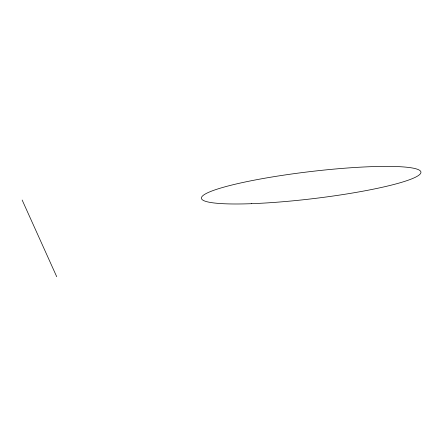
<?xml version="1.0" encoding="UTF-8"?>
<svg xmlns="http://www.w3.org/2000/svg" width="443" height="443" viewBox="0 0 443 443"><rect width="100%" height="100%" fill="white"/><g stroke="black" fill="none" stroke-linecap="round" stroke-linejoin="round"><path stroke-width="0.66" d="M22.15 200.026L56.715 276.709M251.652 203.68A110.551 13.6 -6.8 0 0 420.85 172.875A110.551 13.6 -6.8 0 0 261.132 178.872A110.551 13.6 -6.8 0 0 251.652 203.68"/></g></svg>
